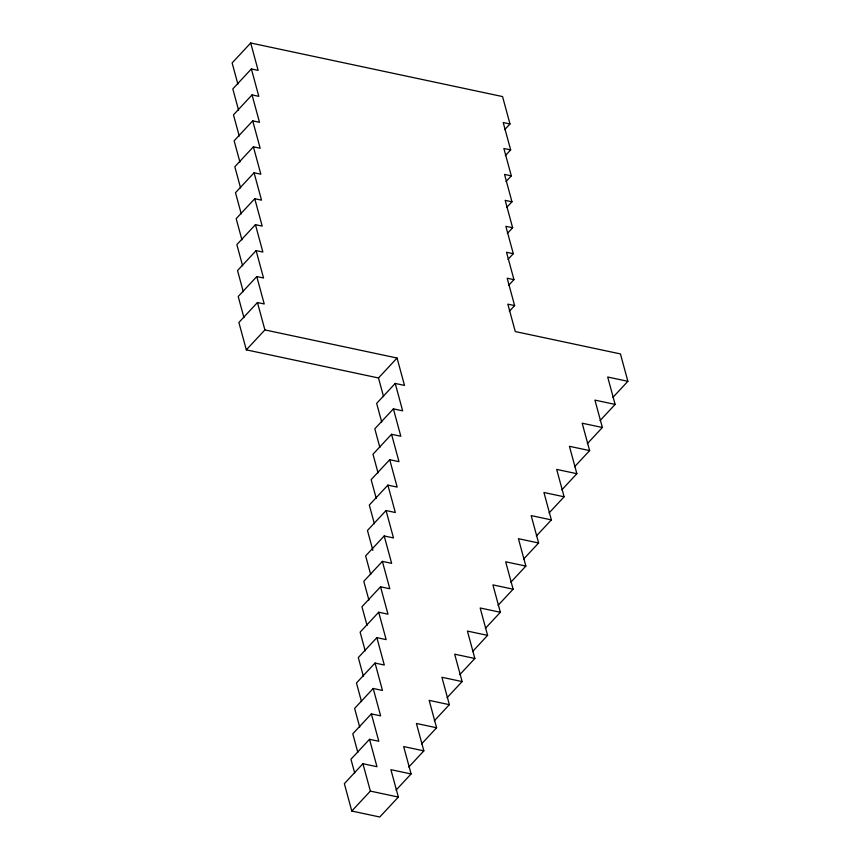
<?xml version="1.0" encoding="UTF-8"?>
<svg xmlns="http://www.w3.org/2000/svg" width="860" height="860" viewBox="0 0 860 860"><rect width="100%" height="100%" fill="white"/><g stroke="black" fill="none" stroke-linecap="round" stroke-linejoin="round"><path stroke-width="1.29" d="M504.68 129.656L509.991 123.958L502.552 96.567L250.701 43L232.125 62.941L237.876 84.108M250.701 43L258.14 70.391L251.378 68.95L232.802 88.892L238.553 110.058M251.378 68.95L258.817 96.341L252.044 94.901L233.479 114.853L239.23 136.02M252.044 94.901L259.494 122.303L252.722 120.862L234.146 140.803L239.897 161.97M252.722 120.862L260.171 148.253L253.399 146.813L234.823 166.754L240.574 187.921M253.399 146.813L260.838 174.204L254.076 172.763L235.5 192.704L241.251 213.871M254.076 172.763L261.515 200.154L254.753 198.714L236.177 218.655L241.929 239.822M254.753 198.714L262.192 226.105L255.431 224.664L236.855 244.616L242.606 265.783M255.431 224.664L262.87 252.066L256.108 250.625L237.532 270.567L243.283 291.733M256.108 250.625L263.547 278.017L256.774 276.576L238.209 296.517L243.96 317.684M256.774 276.576L264.224 303.967L257.452 302.526L238.886 322.468L246.325 349.859L378.486 377.97L397.062 358.029L264.901 329.917L246.325 349.859M505.347 155.606L510.657 149.909L503.207 122.518L509.991 123.958M506.002 181.557L511.313 175.859L503.874 148.468L510.657 149.909M506.669 207.507L511.979 201.81L504.53 174.408L511.313 175.859M507.325 233.458L512.635 227.75L505.196 200.358L511.979 201.81M507.991 259.397L513.302 253.7L505.852 226.309L512.635 227.75M397.062 358.029L404.501 385.42L395.224 383.442L376.648 403.394L381.722 422.066M395.224 383.442L402.663 410.844L393.385 408.865L374.81 428.807L379.883 447.479M508.647 285.348L513.957 279.65L506.518 252.259L513.302 253.7M393.385 408.865L400.825 436.256L391.547 434.289L372.982 454.231L378.056 472.903M509.313 311.298L514.624 305.601L507.174 278.21L513.957 279.65M391.547 434.289L398.997 461.68L389.72 459.702L371.144 479.643L376.218 498.316M389.72 459.702L397.159 487.093L387.881 485.126L369.305 505.067L374.379 523.74M387.881 485.126L395.32 512.517L386.043 510.539L367.467 530.48L372.885 550.4M386.043 510.539L393.482 537.93L384.205 535.963L365.64 555.904L370.714 574.577M384.205 535.963L391.655 563.354L382.377 561.376L363.801 581.317L368.875 600M382.377 561.376L389.816 588.767L380.539 586.799L361.963 606.741L367.037 625.413M380.539 586.799L387.978 614.191L378.701 612.212L360.125 632.154L365.199 650.837M378.701 612.212L386.14 639.603L376.863 637.636L358.298 657.577L363.371 676.25M612.836 397.449L627.875 381.313L620.436 353.922L515.28 331.551L507.841 304.161L514.624 305.601M600.087 420.551L615.126 404.404L607.687 377.013L627.875 381.313M376.863 637.636L384.312 665.027L375.035 663.049L356.459 682.99L361.533 701.674M587.337 443.652L602.376 427.506L594.926 400.115L615.126 404.404M574.587 466.743L589.627 450.597L582.177 423.206L602.376 427.506M375.035 663.049L382.474 690.44L373.197 688.473L354.621 708.414L359.695 727.087M561.838 489.845L576.866 473.699L569.428 446.308L589.627 450.597M549.088 512.936L564.117 496.79L556.678 469.399L576.866 473.699M536.328 536.038L551.367 519.891L543.928 492.5L564.117 496.79M373.197 688.473L380.636 715.864L371.359 713.886L352.783 733.827L357.857 752.511M523.579 559.129L538.618 542.993L531.179 515.602L551.367 519.891M510.829 582.231L525.869 566.084L518.419 538.693L538.618 542.993M371.359 713.886L378.808 741.277L369.52 739.31L350.955 759.251L354.675 772.946M498.08 605.332L513.119 589.186L505.669 561.795L525.869 566.084M485.33 628.423L500.359 612.277L492.92 584.886L513.119 589.186M369.52 739.31L376.97 766.701L362.931 763.712L344.355 783.654L351.794 811.044L379.776 817L398.352 797.059L390.913 769.668L411.101 773.957L403.662 746.566L423.851 750.866L416.412 723.475L436.6 727.764L429.161 700.373L449.361 704.673L441.911 677.282L462.11 681.571L454.671 654.18L474.86 658.47L467.421 631.079L487.609 635.379L480.17 607.988L500.359 612.277M472.581 651.525L487.609 635.379M459.82 674.616L474.86 658.47M447.071 697.718L462.11 681.571M434.321 720.809L449.361 704.673M351.794 811.044L370.37 791.103L362.931 763.712M421.572 743.911L436.6 727.764M408.822 767.012L423.851 750.866M396.062 790.103L411.101 773.957M370.37 791.103L398.352 797.059M378.486 377.97L383.56 396.643M257.452 302.526L264.901 329.917"/></g></svg>
